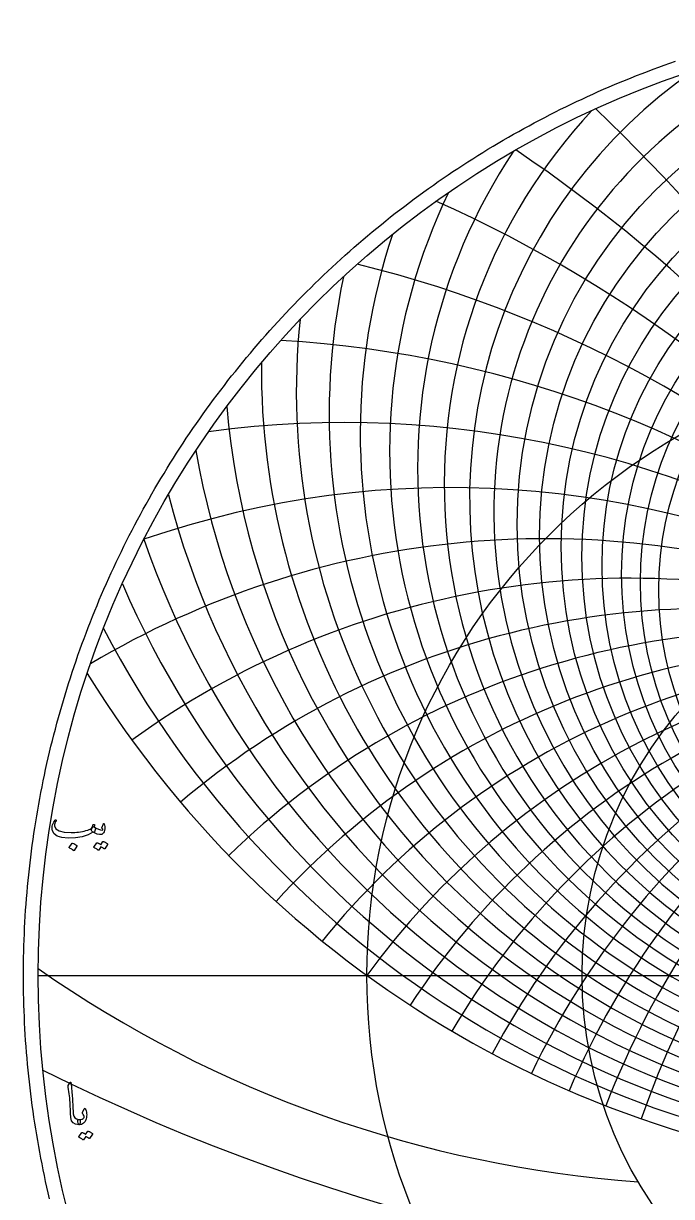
# Model space of a CAD drawing. Header units: millimetres. Extents: x -128 to 128, y -128 to 131.
# Drawn here: x -128 to -42.1, y -29.3 to 126 of the extents above; entities that cross this region are included whole.
import ezdxf

# ---------------------------------------------------------------- set-up
doc = ezdxf.new("R2010")
doc.units = ezdxf.units.MM
for name, color, linetype in [('CUT_OUTER', 1, 'Continuous'), ('ENGRAVE', 7, 'Continuous'), ('ENGRAVE_FINE', 8, 'Continuous'), ('TEXT', 5, 'Continuous')]:
    doc.layers.add(name, color=color, linetype=linetype)

msp = doc.modelspace()

# ---------------------------------------------------------------- linework, layer by layer
at = {"layer": 'CUT_OUTER'}
msp.add_lwpolyline([(-124.4877, -29.5639), (-124.6667, -28.7995), (-124.8411, -28.034), (-125.0108, -27.2675), (-125.1757, -26.4999), (-125.336, -25.7313), (-125.4915, -24.9618), (-125.6423, -24.1913), (-125.7883, -23.42), (-125.9297, -22.6477), (-126.0663, -21.8746), (-126.1981, -21.1006), (-126.3252, -20.3259), (-126.4476, -19.5504), (-126.5651, -18.7742), (-126.6779, -17.9972), (-126.786, -17.2196), (-126.8893, -16.4413), (-126.9878, -15.6624), (-127.0815, -14.883), (-127.1704, -14.1029), (-127.2545, -13.3224), (-127.3339, -12.5413), (-127.4084, -11.7598), (-127.4782, -10.9778), (-127.5432, -10.1954), (-127.6033, -9.4126), (-127.6587, -8.6294), (-127.7092, -7.846), (-127.755, -7.0622), (-127.7959, -6.2782), (-127.832, -5.4939), (-127.8633, -4.7095), (-127.8898, -3.9248), (-127.9115, -3.1401), (-127.9283, -2.3551), (-127.9404, -1.5701), (-127.9476, -0.7851), (-127.95, 0), (-127.9476, 0.7851), (-127.9404, 1.5701), (-127.9283, 2.3551), (-127.9115, 3.1401), (-127.8898, 3.9248), (-127.8633, 4.7095), (-127.832, 5.4939), (-127.7959, 6.2782), (-127.755, 7.0622), (-127.7092, 7.846), (-127.6587, 8.6294), (-127.6033, 9.4126), (-127.5432, 10.1954), (-127.4782, 10.9778), (-127.4084, 11.7598), (-127.3339, 12.5413), (-127.2545, 13.3224), (-127.1704, 14.1029), (-127.0815, 14.883), (-126.9878, 15.6624), (-126.8893, 16.4413), (-126.786, 17.2196), (-126.6779, 17.9972), (-126.5651, 18.7742), (-126.4476, 19.5504), (-126.3252, 20.3259), (-126.1981, 21.1006), (-126.0663, 21.8746), (-125.9297, 22.6477), (-125.7883, 23.42), (-125.6423, 24.1913), (-125.4915, 24.9618), (-125.336, 25.7313), (-125.1757, 26.4999), (-125.0108, 27.2675), (-124.8411, 28.034), (-124.6667, 28.7995), (-124.4877, 29.5639), (-124.3039, 30.3272), (-124.1155, 31.0893), (-123.9224, 31.8503), (-123.7246, 32.6101), (-123.5222, 33.3686), (-123.3151, 34.1259), (-123.1034, 34.8819), (-122.8871, 35.6366), (-122.6661, 36.3899), (-122.4405, 37.1419), (-122.2103, 37.8925), (-121.9755, 38.6417), (-121.7361, 39.3894), (-121.4921, 40.1356), (-121.2436, 40.8803), (-120.9905, 41.6235), (-120.7328, 42.3651), (-120.4706, 43.1051), (-120.2038, 43.8434), (-119.9325, 44.5802), (-119.6567, 45.3152), (-119.3764, 46.0486), (-119.0916, 46.7802), (-118.8024, 47.51), (-118.5086, 48.2381), (-118.2104, 48.9643), (-117.9077, 49.6887), (-117.6006, 50.4113), (-117.2891, 51.1319), (-116.9731, 51.8506), (-116.6528, 52.5674), (-116.328, 53.2822), (-115.9989, 53.9949), (-115.6654, 54.7057), (-115.3276, 55.4144), (-114.9854, 56.1209), (-114.6389, 56.8254), (-114.288, 57.5278), (-113.9329, 58.2279), (-113.5735, 58.9259), (-113.2098, 59.6217), (-112.8418, 60.3152), (-112.4696, 61.0065), (-112.0932, 61.6954), (-111.7125, 62.382), (-111.3276, 63.0663), (-110.9386, 63.7482), (-110.5453, 64.4277), (-110.1479, 65.1048), (-109.7464, 65.7794), (-109.3407, 66.4516), (-108.9309, 67.1212), (-108.517, 67.7884), (-108.099, 68.4529), (-107.677, 69.1149), (-107.2509, 69.7743), (-106.8207, 70.4311), (-106.3865, 71.0852), (-105.9484, 71.7366), (-105.5062, 72.3854), (-105.0601, 73.0314), (-104.61, 73.6747), (-104.1559, 74.3151), (-103.698, 74.9528), (-103.2361, 75.5877), (-102.7704, 76.2197), (-102.3008, 76.8489), (-101.8273, 77.4751), (-101.35, 78.0985), (-100.8689, 78.7189), (-100.384, 79.3363), (-99.8953, 79.9508), (-99.4029, 80.5622), (-98.9067, 81.1706), (-98.4068, 81.776), (-97.9032, 82.3782), (-97.3958, 82.9774), (-96.8849, 83.5735), (-96.3703, 84.1664), (-95.852, 84.7561), (-95.3301, 85.3426), (-94.8047, 85.926), (-94.2757, 86.5061), (-93.7431, 87.0829), (-93.207, 87.6565), (-92.6674, 88.2267), (-92.1243, 88.7936), (-91.5778, 89.3572), (-91.0277, 89.9175), (-90.4743, 90.4743), (-89.9175, 91.0277), (-89.3572, 91.5778), (-88.7936, 92.1243), (-88.2267, 92.6674), (-87.6565, 93.207), (-87.0829, 93.7431), (-86.5061, 94.2757), (-85.926, 94.8047), (-85.3426, 95.3301), (-84.7561, 95.852), (-84.1664, 96.3703), (-83.5735, 96.8849), (-82.9774, 97.3958), (-82.3782, 97.9032), (-81.776, 98.4068), (-81.1706, 98.9067), (-80.5622, 99.4029), (-79.9508, 99.8953), (-79.3363, 100.384), (-78.7189, 100.8689), (-78.0985, 101.35), (-77.4751, 101.8273), (-76.8489, 102.3008), (-76.2197, 102.7704), (-75.5877, 103.2361), (-74.9528, 103.698), (-74.3151, 104.1559), (-73.6747, 104.61), (-73.0314, 105.0601), (-72.3854, 105.5062), (-71.7366, 105.9484), (-71.0852, 106.3865), (-70.4311, 106.8207), (-69.7743, 107.2509), (-69.1149, 107.677), (-68.4529, 108.099), (-67.7884, 108.517), (-67.1212, 108.9309), (-66.4516, 109.3407), (-65.7794, 109.7464), (-65.1048, 110.1479), (-64.4277, 110.5453), (-63.7482, 110.9386), (-63.0663, 111.3276), (-62.382, 111.7125), (-61.6954, 112.0932), (-61.0065, 112.4696), (-60.3152, 112.8418), (-59.6217, 113.2098), (-58.9259, 113.5735), (-58.2279, 113.9329), (-57.5278, 114.288), (-56.8254, 114.6389), (-56.1209, 114.9854), (-55.4144, 115.3276), (-54.7057, 115.6654), (-53.9949, 115.9989), (-53.2822, 116.328), (-52.5674, 116.6528), (-51.8506, 116.9731), (-51.1319, 117.2891), (-50.4113, 117.6006), (-49.6887, 117.9077), (-48.9643, 118.2104), (-48.2381, 118.5086), (-47.51, 118.8024), (-46.7802, 119.0916), (-46.0486, 119.3764), (-45.3152, 119.6567), (-44.5802, 119.9325), (-43.8434, 120.2038), (-43.1051, 120.4706), (-42.3651, 120.7328), (-41.6235, 120.9905)], dxfattribs=at)
at = {"layer": 'ENGRAVE'}
msp.add_lwpolyline([(-126, 0), (126, 0)], dxfattribs=at)
for centre, radius in [((0, 0), 126), ((0, 54.2238), 51.3436), ((0, 0), 82.4783), ((0, 0), 53.9894)]:
    msp.add_circle(centre, radius, dxfattribs=at)
for centre, radius, start, end in [((0, 61.3414), 65.6639, 104.436571, 75.563429), ((0, 71.7637), 83.3553, 161.592421, 18.407579), ((0, 87.6325), 106.6741, 189.801694, 350.198306), ((0, -59.924), 101.9487, 36, 144), ((0, -59.924), 101.9487, 36, 144), ((0, 113.5216), 140.3204, 211.615649, 328.384351), ((-35.0702, 130.8839), 158.629, 235.026154, 265.845624)]:
    msp.add_arc(centre, radius, start, end, dxfattribs=at)
at = {"layer": 'ENGRAVE_FINE'}
for centre, radius in [((0, 59.6994), 62.5796), ((0, 58.1758), 59.6154), ((0, 56.7608), 56.7608), ((0, 55.446), 54.0063), ((0, 53.0873), 48.7648), ((0, 52.0306), 46.2632), ((0, 51.0482), 43.8322)]:
    msp.add_circle(centre, radius, dxfattribs=at)
for centre, radius, start, end in [((0, 63.1127), 68.8801, 124.697096, 55.302904), ((0, 65.0255), 72.2414, 136.820891, 43.179109), ((-218.6298, -59.924), 241.2313, 8.240137, 46.371295), ((-218.6298, -59.924), 241.2313, 8.240137, 46.371295), ((0, 67.0939), 75.7627, 146.343028, 33.656972), ((-176.5804, -59.924), 203.8975, 9.951474, 56.069558), ((-176.5804, -59.924), 203.8975, 9.951474, 56.069558), ((0, 69.3338), 79.4609, 154.435854, 25.564146), ((-145.5979, -59.924), 177.7422, 11.698724, 66.009263), ((-145.5979, -59.924), 177.7422, 11.698724, 66.009263), ((-121.4978, -59.924), 158.6041, 13.489072, 76.236453), ((-121.4978, -59.924), 158.6041, 13.489072, 76.236453), ((0, 74.4047), 87.468, 168.076059, 11.923941), ((0, 77.2812), 91.8243, 174.047152, 5.952848), ((-101.9487, -59.924), 144.1773, 15.330318, 86.79575), ((-101.9487, -59.924), 144.1773, 15.330318, 86.79575), ((0, 80.4215), 96.4537, 179.611973, 0.388027), ((0, 83.859), 101.3903, 184.845211, 355.154789), ((-85.5452, -59.924), 133.0846, 17.231004, 97.725349), ((-85.5452, -59.924), 133.0846, 17.231004, 97.725349), ((-71.3853, -59.924), 124.4564, 19.200574, 109.04798), ((-71.3853, -59.924), 124.4564, 19.200574, 109.04798), ((71.3853, -59.924), 124.4564, 70.95202, 160.799426), ((71.3853, -59.924), 124.4564, 70.95202, 160.799426), ((0, 91.7884), 112.3525, 194.523029, 345.476971), ((-58.8601, -59.924), 117.7203, 21.249547, 120.755909), ((-58.8601, -59.924), 117.7203, 21.249547, 120.755909), ((0, 96.3816), 118.4816, 199.041634, 340.958366), ((58.8601, -59.924), 117.7203, 59.244091, 158.750453), ((58.8601, -59.924), 117.7203, 59.244091, 158.750453), ((0, 101.4785), 125.1287, 203.383307, 336.616693), ((-47.5395, -59.924), 112.488, 23.389741, 125.954858), ((-47.5395, -59.924), 112.488, 23.389741, 125.954858), ((47.5395, -59.924), 112.488, 54.045142, 156.610259), ((47.5395, -59.924), 112.488, 54.045142, 156.610259), ((-37.1063, -59.924), 108.4916, 25.634518, 130.214249), ((-37.1063, -59.924), 108.4916, 25.634518, 130.214249), ((37.1063, -59.924), 108.4916, 49.785751, 154.365482), ((37.1063, -59.924), 108.4916, 49.785751, 154.365482), ((0, 107.1591), 132.3752, 207.568929, 332.431071), ((-27.3171, -59.924), 105.5451, 27.999099, 134.100166), ((-27.3171, -59.924), 105.5451, 27.999099, 134.100166), ((27.3171, -59.924), 105.5451, 45.899834, 152.000901), ((27.3171, -59.924), 105.5451, 45.899834, 152.000901), ((-17.9763, -59.924), 103.5215, 30.500929, 137.66478), ((-17.9763, -59.924), 103.5215, 30.500929, 137.66478), ((17.9763, -59.924), 103.5215, 42.33522, 149.499071), ((17.9763, -59.924), 103.5215, 42.33522, 149.499071), ((-8.9194, -59.924), 102.3382, 33.160121, 140.952247), ((-8.9194, -59.924), 102.3382, 33.160121, 140.952247), ((8.9194, -59.924), 102.3382, 39.047753, 146.839879), ((8.9194, -59.924), 102.3382, 39.047753, 146.839879), ((0, 239.3612), 281.386, 243.541053, 296.458947)]:
    msp.add_arc(centre, radius, start, end, dxfattribs=at)
at = {"layer": 'TEXT'}
for points in [[(-118.5734, 19.6346), (-118.5659, 19.6307), (-118.5588, 19.6268), (-118.5523, 19.6229), (-118.5463, 19.6191), (-118.5402, 19.6147), (-118.5337, 19.6094), (-118.5267, 19.6031), (-118.5192, 19.5958), (-118.4567, 19.5223), (-118.4321, 19.4178), (-118.4451, 19.2823), (-118.4959, 19.1158), (-118.5429, 19.0147), (-118.5908, 18.9513), (-118.6397, 18.9257), (-118.6895, 18.9378), (-118.7147, 18.9499), (-118.7359, 18.9552), (-118.7534, 18.9537), (-118.7669, 18.9455), (-119.4017, 18.5981), (-120.1605, 18.3533), (-121.043, 18.211), (-122.0495, 18.1713), (-122.8634, 18.241), (-123.4779, 18.4268), (-123.893, 18.7287), (-124.1088, 19.1468), (-124.1422, 19.3442), (-124.1495, 19.5416), (-124.1306, 19.7391), (-124.0856, 19.9365), (-124.0242, 20.1112), (-123.9482, 20.2713), (-123.8577, 20.417), (-123.7527, 20.5481), (-123.7329, 20.5646), (-123.7121, 20.5752), (-123.6903, 20.58), (-123.6676, 20.5791), (-123.6463, 20.5699), (-123.6288, 20.5578), (-123.6153, 20.5428), (-123.6056, 20.5249), (-123.6013, 20.5075), (-123.6037, 20.4862), (-123.6129, 20.461), (-123.6288, 20.432), (-123.7411, 20.2675), (-123.8147, 20.1068), (-123.8495, 19.95), (-123.8456, 19.7971), (-123.6617, 19.4139), (-123.234, 19.1391), (-122.5624, 18.9726), (-121.6469, 18.9146), (-121.3955, 18.9184), (-121.1447, 18.93), (-120.8942, 18.9494), (-120.6443, 18.9765), (-120.3963, 19.0113), (-120.1517, 19.0539), (-119.9105, 19.1042), (-119.6727, 19.1623), (-119.4419, 19.2281), (-119.2527, 19.2939), (-119.1051, 19.3597), (-118.9992, 19.4255), (-118.9583, 19.4604), (-118.9208, 19.5029), (-118.8867, 19.5533), (-118.8559, 19.6113), (-118.8272, 19.6762), (-118.7988, 19.7468), (-118.771, 19.8233), (-118.7437, 19.9055), (-118.733, 19.9307), (-118.7166, 19.952), (-118.6943, 19.9694), (-118.6663, 19.9829), (-118.6363, 19.9902), (-118.6082, 19.9887), (-118.5821, 19.9786), (-118.5579, 19.9597), (-118.5385, 19.9336), (-118.5269, 19.9016), (-118.523, 19.8639), (-118.5269, 19.8204)], [(-118.8056, 19.0152), (-118.8898, 19.095), (-118.9334, 19.1952), (-118.9363, 19.3157), (-118.8985, 19.4565), (-118.8167, 19.5828), (-118.7417, 19.6597), (-118.6735, 19.6873), (-118.6121, 19.6655), (-118.3217, 19.4734), (-118.0314, 19.3384), (-117.7411, 19.2605), (-117.4508, 19.2397), (-117.4406, 19.2416), (-117.4334, 19.2475), (-117.429, 19.2571), (-117.4276, 19.2707), (-117.4348, 19.2963), (-117.4566, 19.3346), (-117.4929, 19.3854), (-117.5437, 19.4487), (-117.5534, 19.4681), (-117.5592, 19.4875), (-117.5611, 19.5068), (-117.5592, 19.5262), (-117.3734, 20.0604), (-117.3647, 20.0807), (-117.354, 20.0952), (-117.3414, 20.1039), (-117.3269, 20.1068), (-117.3124, 20.1044), (-117.2998, 20.0971), (-117.2892, 20.085), (-117.2805, 20.0681), (-117.2224, 19.8944), (-117.1876, 19.7216), (-117.1759, 19.5499), (-117.1876, 19.3791), (-117.2253, 19.1666), (-117.2766, 18.9939), (-117.3414, 18.8608), (-117.4198, 18.7675), (-117.4793, 18.7162), (-117.534, 18.6784), (-117.5838, 18.6542), (-117.6288, 18.6436), (-117.8882, 18.6378), (-118.1708, 18.6978), (-118.4766, 18.8236), (-118.8056, 19.0152)], [(-121.5076, 17.4823), (-121.4979, 17.492), (-121.4843, 17.4978), (-121.4669, 17.4997), (-121.4456, 17.4978), (-121.2951, 17.4368), (-121.1534, 17.3623), (-121.0203, 17.2742), (-120.8959, 17.1726), (-120.8838, 17.1571), (-120.8785, 17.1416), (-120.88, 17.1262), (-120.8882, 17.1107), (-121.2521, 16.5223), (-121.2656, 16.5083), (-121.283, 16.5049), (-121.3043, 16.5121), (-121.3295, 16.53), (-121.3513, 16.5455), (-121.3856, 16.5687), (-121.4326, 16.5997), (-121.4921, 16.6384), (-121.5651, 16.6849), (-121.6527, 16.7391), (-121.7548, 16.801), (-121.8714, 16.8707), (-121.8869, 16.8823), (-121.8947, 16.8939), (-121.8947, 16.9055), (-121.8869, 16.9171)], [(-117.4276, 17.6991), (-117.4179, 17.7087), (-117.4043, 17.7146), (-117.3869, 17.7165), (-117.3656, 17.7146), (-117.2894, 17.686), (-117.2156, 17.6546), (-117.1442, 17.6202), (-117.0753, 17.5829), (-117.0083, 17.5423), (-116.9427, 17.4978), (-116.8786, 17.4494), (-116.8159, 17.3971), (-116.8038, 17.3812), (-116.7985, 17.3642), (-116.8, 17.3463), (-116.8082, 17.3275), (-117.1798, 16.7391), (-117.19, 16.7313), (-117.205, 16.7313), (-117.2248, 16.7391), (-117.2495, 16.7546), (-117.2664, 16.7688), (-117.294, 16.7884), (-117.3322, 16.8133), (-117.3811, 16.8436), (-117.4411, 16.8796), (-117.5127, 16.922), (-117.5959, 16.9706), (-117.6908, 17.0255), (-117.985, 16.5687), (-117.9985, 16.5547), (-118.0159, 16.5513), (-118.0372, 16.5586), (-118.0624, 16.5765), (-118.0842, 16.592), (-118.1185, 16.6152), (-118.1655, 16.6462), (-118.225, 16.6849), (-118.298, 16.7313), (-118.3856, 16.7855), (-118.4877, 16.8475), (-118.6043, 16.9171), (-118.6164, 16.9287), (-118.6217, 16.9404), (-118.6203, 16.952), (-118.6121, 16.9636), (-118.2327, 17.5287), (-118.223, 17.5384), (-118.2095, 17.5442), (-118.1921, 17.5462), (-118.1708, 17.5442), (-118.1059, 17.5232), (-118.043, 17.4987), (-117.9821, 17.4709), (-117.923, 17.4397), (-117.8659, 17.4056), (-117.8108, 17.3691), (-117.7576, 17.3301), (-117.7063, 17.2887)], [(-121.7665, -14.1935), (-121.7515, -14.1702), (-121.7375, -14.1548), (-121.7244, -14.147), (-121.7123, -14.147), (-121.694, -14.1572), (-121.6775, -14.1877), (-121.663, -14.2385), (-121.6504, -14.3096), (-121.5865, -14.8878), (-121.5343, -15.4225), (-121.4936, -15.9136), (-121.4646, -16.3612), (-121.446, -16.744), (-121.4288, -17.087), (-121.4131, -17.3904), (-121.3988, -17.6541), (-121.3865, -17.8781), (-121.3765, -18.0625), (-121.369, -18.2072), (-121.364, -18.3122), (-121.2953, -18.6267), (-121.1433, -18.858), (-120.9082, -19.006), (-120.5898, -19.0709), (-120.5012, -19.0941), (-120.4446, -19.1483), (-120.4199, -19.2335), (-120.4272, -19.3496), (-120.4635, -19.5325), (-120.5027, -19.6631), (-120.5448, -19.7415), (-120.5898, -19.7677), (-121.0378, -19.7086), (-121.3678, -19.5315), (-121.5798, -19.2364), (-121.6736, -18.8231), (-121.6884, -18.6255), (-121.7017, -18.4273), (-121.7136, -18.2287), (-121.724, -18.0296), (-121.7334, -17.83), (-121.7423, -17.6299), (-121.7508, -17.4294), (-121.7588, -17.2283), (-121.7733, -16.8448), (-121.7936, -16.4996), (-121.8198, -16.1926), (-121.8517, -15.9238), (-121.8894, -15.6656), (-121.933, -15.3906), (-121.9823, -15.0985), (-122.0375, -14.7896), (-122.0448, -14.734), (-122.0433, -14.6831), (-122.0332, -14.6372), (-122.0143, -14.596)], [(-120.1253, -18.1341), (-119.9085, -17.6541), (-119.8765, -17.6014), (-119.8427, -17.5825), (-119.8069, -17.5975), (-119.7691, -17.6464), (-119.6994, -17.7927), (-119.6453, -17.9454), (-119.6065, -18.1044), (-119.5833, -18.2696), (-119.5761, -18.4421), (-119.5853, -18.6228), (-119.6109, -18.8118), (-119.653, -19.009), (-119.7812, -19.3409), (-119.9801, -19.578), (-120.2496, -19.7202), (-120.5898, -19.7677), (-120.629, -19.743), (-120.6691, -19.669), (-120.7103, -19.5456), (-120.7523, -19.3728), (-120.7644, -19.2804), (-120.762, -19.2044), (-120.7451, -19.1449), (-120.7136, -19.1019), (-120.6885, -19.0854), (-120.6594, -19.0748), (-120.6265, -19.0699), (-120.5898, -19.0709), (-120.3754, -19.0641), (-120.1891, -19.0206), (-120.0309, -18.9402), (-119.9007, -18.8231), (-119.8949, -18.814), (-119.893, -18.8019), (-119.8949, -18.7869), (-119.9007, -18.769), (-119.9312, -18.6596), (-119.9762, -18.5483), (-120.0357, -18.4351), (-120.1098, -18.3199), (-120.134, -18.2764), (-120.1446, -18.2309), (-120.1417, -18.1835), (-120.1253, -18.1341)], [(-119.4362, -20.6425), (-119.4265, -20.6328), (-119.413, -20.627), (-119.3956, -20.6251), (-119.3743, -20.627), (-119.2981, -20.6556), (-119.2243, -20.687), (-119.1529, -20.7214), (-119.084, -20.7586), (-119.0169, -20.7993), (-118.9514, -20.8438), (-118.8873, -20.8922), (-118.8246, -20.9444), (-118.8125, -20.9604), (-118.8072, -20.9773), (-118.8086, -20.9952), (-118.8169, -21.0141), (-119.1885, -21.6025), (-119.1986, -21.6102), (-119.2136, -21.6102), (-119.2335, -21.6025), (-119.2582, -21.587), (-119.2751, -21.5727), (-119.3027, -21.5531), (-119.3409, -21.5282), (-119.3898, -21.498), (-119.4498, -21.4619), (-119.5214, -21.4196), (-119.6046, -21.371), (-119.6994, -21.316), (-119.9936, -21.7728), (-120.0072, -21.7869), (-120.0246, -21.7902), (-120.0459, -21.783), (-120.0711, -21.7651), (-120.0928, -21.7496), (-120.1272, -21.7264), (-120.1741, -21.6954), (-120.2336, -21.6567), (-120.3067, -21.6102), (-120.3943, -21.556), (-120.4964, -21.4941), (-120.613, -21.4244), (-120.6251, -21.4128), (-120.6304, -21.4012), (-120.629, -21.3896), (-120.6207, -21.378), (-120.2414, -20.8128), (-120.2317, -20.8031), (-120.2182, -20.7973), (-120.2007, -20.7954), (-120.1794, -20.7973), (-120.1146, -20.8184), (-120.0517, -20.8428), (-119.9907, -20.8706), (-119.9317, -20.9019), (-119.8746, -20.936), (-119.8194, -20.9725), (-119.7662, -21.0115), (-119.7149, -21.0528)]]:
    msp.add_lwpolyline(points, close=True, dxfattribs=at)

doc.saveas('drawing.dxf')
